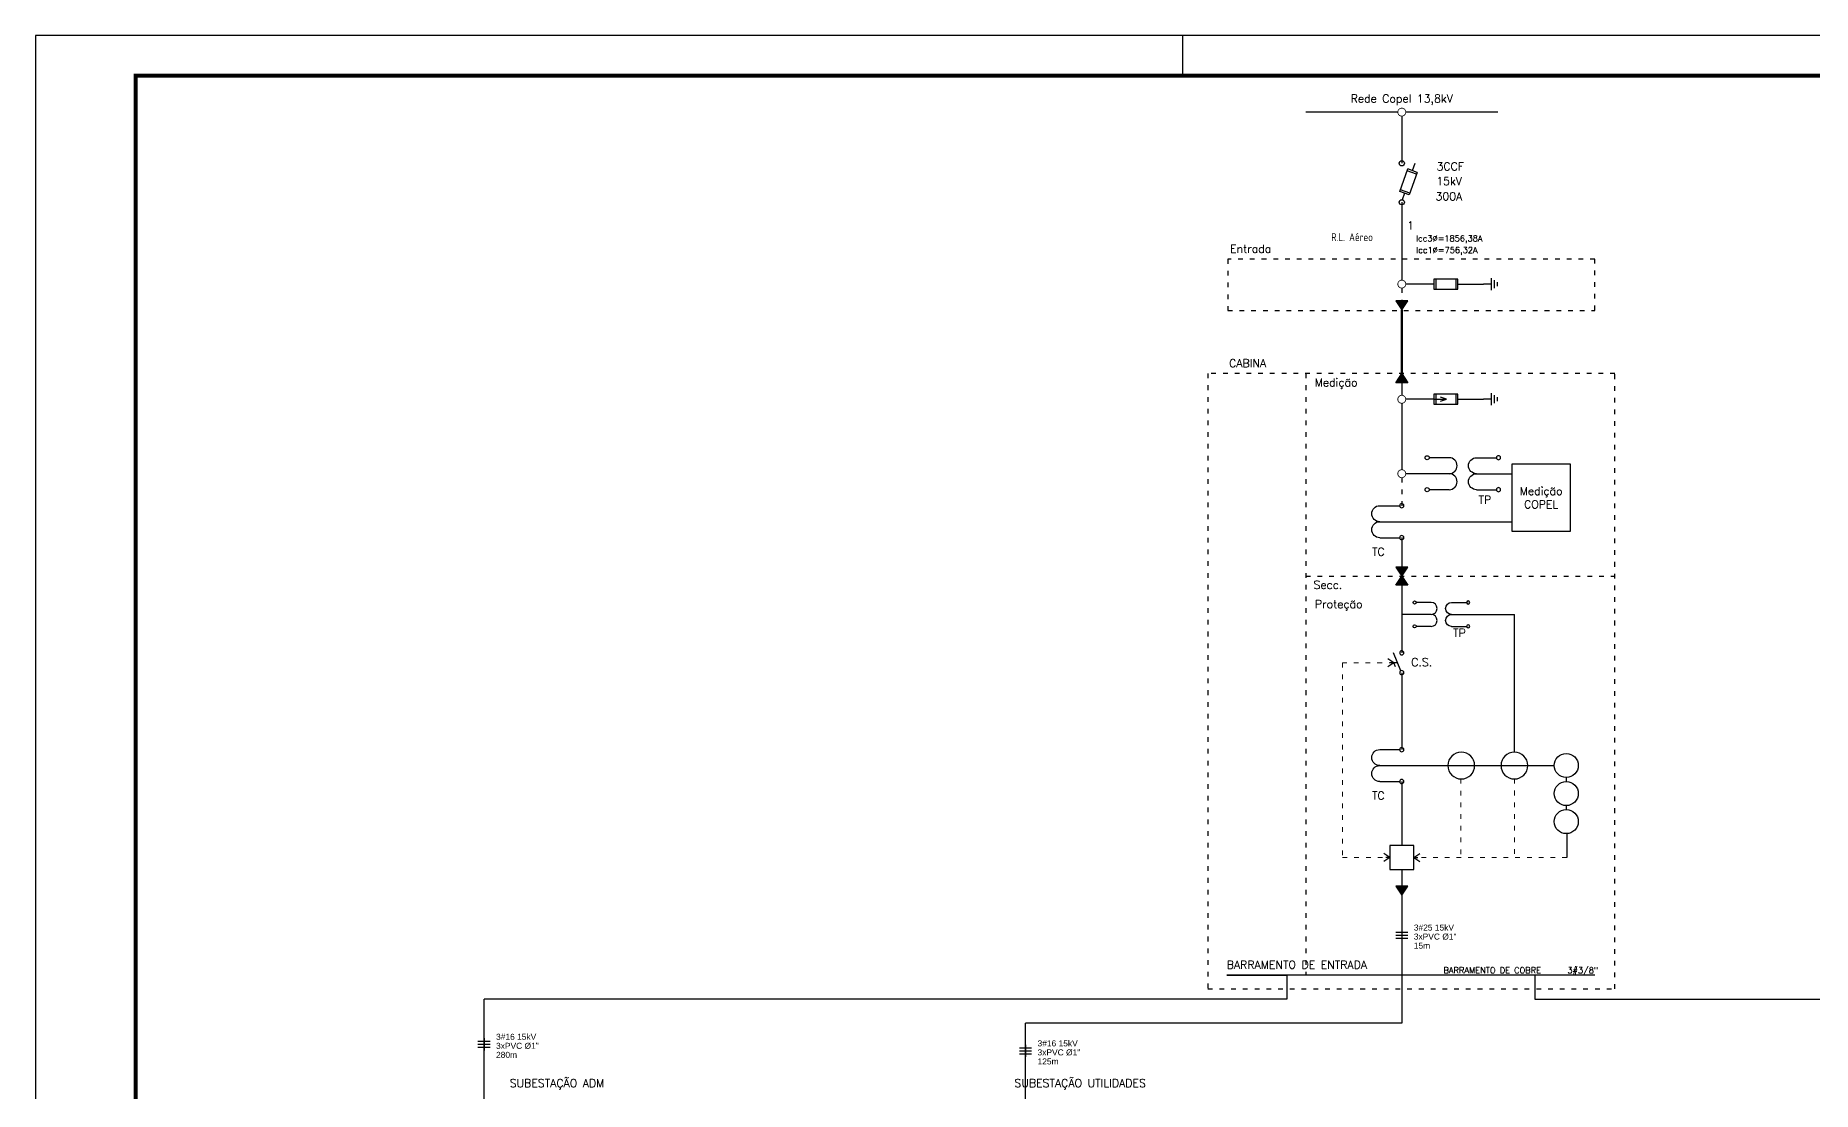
# Model space of a CAD drawing. Header units: millimetres. Extents: x 940 to 1964, y 1108 to 2381.
# Drawn here: x 940 to 1382.9, y 2118 to 2381.3 of the extents above; entities that cross this region are included whole.
import ezdxf
from ezdxf.enums import TextEntityAlignment as Align

# ---------------------------------------------------------------- set-up
doc = ezdxf.new("R2010")
doc.units = ezdxf.units.MM
doc.header["$LTSCALE"] = 0.75
doc.linetypes.add('ACAD_ISO03W100', pattern=[30, 12, -18])
doc.layers.add('Alimentadores', color=7, linetype='Continuous', lineweight=25)
for name, color, linetype in [('ARQ-FOLHA', 7, 'Continuous'), ('SYMS', 72, 'Continuous'), ('TAGS', 250, 'Continuous'), ('TERMS', 250, 'Continuous')]:
    doc.layers.add(name, color=color, linetype=linetype)
doc.styles.get("Standard").update_dxf_attribs({"font": 'arial.ttf'})
doc.styles.add('WD', font='romans.shx')
doc.styles.add('WD_IEC', font='isocp2.shx', dxfattribs={"width": 0.9, "height": 4})

# ---------------------------------------------------------------- blocks, each defined once
blk = doc.blocks.new('HDS11FL')
for p, q in [((-0.19, 0.168), (-0.307, 0.21)), ((-0.163, 0.241), (-0.216, 0.094)), ((0.137, -0.032), (-0.216, 0.094)), ((-0.134, 0.231), (-0.187, 0.084)), ((-0.163, 0.241), (0.19, 0.116)), ((0.16, 0.126), (0.108, -0.021)), ((0.19, 0.116), (0.137, -0.032)), ((0.164, 0.042), (0.264, 0.006))]:
    blk.add_line(p, q)
at = {"linetype": 'Continuous'}
for centre in [(-0.304, 0), (0.304, 0)]:
    blk.add_circle(centre, 0.04, dxfattribs=at)
at = {"style": 'WD', "width": 0.7}
for tag, p in [('INST', (-0.031, 0.607)), ('LOC', (-0.031, 0.438))]:
    blk.add_attdef(tag, text='', height=0.125, dxfattribs=at).set_placement(p, align=Align.CENTER)
at = {"style": 'WD'}
blk.add_attdef('TAG1', text='', height=0.125, dxfattribs=at).set_placement((-0.031, 0.281), align=Align.CENTER)
for tag, p in [('X2LINK', (0, 0.406)), ('X8LINK', (0, -0.109))]:
    blk.add_attdef(tag, p, '', height=0.01, dxfattribs=at)
for tag, p, height, flags in [('X4TERM01', (-0.344, 0), 0.0125, 1), ('CONTACT', (0.098, 0.187), 0.01, 9), ('FAMILY', (0.098, 0.264), 0.01, 9), ('X1TERM02', (0.344, 0), 0.0125, 1)]:
    blk.add_attdef(tag, p, '', height=height, dxfattribs=dict(at, flags=flags))
at = {"style": 'WD', "width": 0.7}
blk.add_attdef('RATING1', text='', height=0.125, rotation=340.3798, dxfattribs=at).set_placement((-0.013, 0.105), align=Align.MIDDLE_CENTER)
at = {"linetype": 'Continuous', "style": 'WD', "flags": 9}
for tag, p in [('ASSYCODE', (0.126, 0.206)), ('MFG', (0.126, 0.228)), ('CAT', (0.126, 0.247))]:
    blk.add_attdef(tag, text='', height=0.01, dxfattribs=at).set_placement(p, align=Align.CENTER)
at = {"linetype": 'Continuous', "style": 'WD', "flags": 8}
blk.add_attdef('TERM01', text='', height=0.125, dxfattribs=at).set_placement((-0.406, -0.031), align=Align.TOP_RIGHT)
blk.add_attdef('TERM02', text='', height=0.125, dxfattribs=at).set_placement((0.406, -0.031), align=Align.TOP_LEFT)
blk = doc.blocks.new('HXF1CT')
for p, q in [((-0.25, 0.344), (-0.25, 0.032)), ((0, 0.344), (0, 0.281)), ((0.25, 0.344), (0.25, 0.032))]:
    blk.add_line(p, q)
for centre in [(-0.249, 0), (0.249, 0)]:
    blk.add_circle(centre, 0.0322)
for centre in [(-0.125, 0.344), (0.125, 0.344)]:
    blk.add_arc(centre, 0.125, 0, 180)
at = {"style": 'WD', "width": 0.7}
for tag, p in [('INST', (-0.388, 0.577)), ('DESC1', (-0.388, 0.252)), ('LOC', (-0.388, 0.408)), ('DESC2', (-0.388, 0.095))]:
    blk.add_attdef(tag, text='', height=0.125, dxfattribs=at).set_placement(p, align=Align.RIGHT)
at = {"style": 'WD'}
blk.add_attdef('TAG1', (0.368, 0.188), '', height=0.125, dxfattribs=at)
for tag, p, height, flags in [('X4TERM01', (-0.281, 0), 0.0125, 1), ('X1TERM02', (0.281, 0), 0.0125, 1), ('FAMILY', (0.304, 0.191), 0.01, 9), ('X8TERM01', (-0.249, -0.032), 0.0125, 1), ('X8TERM02', (0.249, -0.032), 0.0125, 1)]:
    blk.add_attdef(tag, p, '', height=height, dxfattribs=dict(at, flags=flags))
blk.add_attdef('TYPE', text='', height=0.125, dxfattribs=at).set_placement((0, 0.125), align=Align.CENTER)
at = {"linetype": 'Continuous', "style": 'WD', "flags": 9}
for tag, p in [('ASSYCODE', (0.328, 0.125)), ('MFG', (0.327, 0.143)), ('CAT', (0.329, 0.162))]:
    blk.add_attdef(tag, text='', height=0.01, dxfattribs=at).set_placement(p, align=Align.CENTER)
at = {"style": 'WD', "width": 0.7}
blk.add_attdef('RATING1', (0.368, 0.031), '', height=0.125, dxfattribs=at)
at = {"linetype": 'Continuous', "style": 'WD', "flags": 8}
for tag, p in [('TERM01', (-0.188, -0.031)), ('TERM02', (0.328, -0.031))]:
    blk.add_attdef(tag, text='', height=0.125, dxfattribs=at).set_placement(p, align=Align.TOP_LEFT)
blk = doc.blocks.new('HXF1PT')
for p, q in [((-0.25, 0.344), (-0.25, 0.032)), ((0, 0.344), (0, 0.281)), ((0.25, 0.344), (0.25, 0.032))]:
    blk.add_line(p, q)
for centre in [(-0.249, 0), (0.249, 0)]:
    blk.add_circle(centre, 0.0322)
for centre in [(-0.125, 0.344), (0.125, 0.344)]:
    blk.add_arc(centre, 0.125, 0, 180)
at = {"style": 'WD', "width": 0.7}
for tag, p in [('INST', (-0.388, 0.577)), ('DESC1', (-0.388, 0.252)), ('LOC', (-0.388, 0.408)), ('DESC2', (-0.388, 0.095))]:
    blk.add_attdef(tag, text='', height=0.125, dxfattribs=at).set_placement(p, align=Align.RIGHT)
at = {"style": 'WD'}
blk.add_attdef('TAG1', (0.368, 0.188), '', height=0.125, dxfattribs=at)
for tag, p, height, flags in [('X4TERM01', (-0.281, 0), 0.0125, 1), ('X1TERM02', (0.281, 0), 0.0125, 1), ('FAMILY', (0.304, 0.191), 0.01, 9), ('X8TERM01', (-0.249, -0.032), 0.0125, 1), ('X8TERM02', (0.249, -0.032), 0.0125, 1)]:
    blk.add_attdef(tag, p, '', height=height, dxfattribs=dict(at, flags=flags))
blk.add_attdef('TYPE', text='', height=0.125, dxfattribs=at).set_placement((0, 0.125), align=Align.CENTER)
at = {"linetype": 'Continuous', "style": 'WD', "flags": 9}
for tag, p in [('ASSYCODE', (0.329, 0.119)), ('MFG', (0.327, 0.143)), ('CAT', (0.329, 0.162))]:
    blk.add_attdef(tag, text='', height=0.01, dxfattribs=at).set_placement(p, align=Align.CENTER)
at = {"style": 'WD', "width": 0.7}
blk.add_attdef('RATING1', (0.368, 0.031), '', height=0.125, dxfattribs=at)
at = {"linetype": 'Continuous', "style": 'WD', "flags": 8}
for tag, p in [('TERM01', (-0.188, -0.031)), ('TERM02', (0.328, -0.031))]:
    blk.add_attdef(tag, text='', height=0.125, dxfattribs=at).set_placement(p, align=Align.TOP_LEFT)
blk = doc.blocks.new('HT0002')
blk.add_circle((0, 0), 0.0699)
at = {"style": 'WD'}
for tag, p, width in [('INST', (0.0625, 0.4196), 0.7), ('LOC', (0.0625, 0.25), 0.7), ('DESC1', (0.0532, -0.3851), 0.8)]:
    blk.add_attdef(tag, p, '', height=0.125, dxfattribs=dict(at, width=width))
at = {"linetype": 'Continuous', "style": 'WD'}
for tag, p, height, width, flags in [('TERM01', (0.0625, 0.0938), 0.125, 0.8, 8), ('TAGSTRIP', (0.0532, -0.2288), 0.125, 0.9, 8), ('CAT', (0.2132, -0.4063), 0.1094, 0.8, 1), ('DESC2', (0.0532, -0.5413), 0.125, 0.8, 8), ('DESC3', (0.0532, -0.6976), 0.125, 0.8, 8)]:
    blk.add_attdef(tag, p, '', height=height, dxfattribs=dict(at, width=width, flags=flags))
at = {"style": 'WD', "flags": 1}
for tag, p, height in [('X2PIN01', (0.0326, 0.0839), 0.0125), ('X4TERM01', (-0.0699, 0), 0.0125), ('X4TERMDESC01', (-0.0552, -0.0229), 0.025), ('X2TERMDESC01', (-0.006, 0.0287), 0.025), ('STRIPSEQ', (0, 0), 0.00125), ('X2TERM01', (0, 0.0699), 0.0125), ('X1TERMDESC01', (0.0393, 0.007), 0.025), ('X1TERM01', (0.0699, 0), 0.0125), ('X1PIN01', (0.0868, 0.0164), 0.0125), ('X4PIN01', (-0.1138, -0.0375), 0.0125), ('LINKTERM', (0, -0.0019), 0.00125), ('X8TERM01', (0, -0.0699), 0.0125), ('X8TERMDESC01', (0, -0.0535), 0.025), ('X8PIN01', (0.0256, -0.0962), 0.0125)]:
    blk.add_attdef(tag, p, '', height=height, dxfattribs=at)
at = {"style": 'WD', "width": 0.7, "flags": 1}
blk.add_attdef('ASSYCODE', (0.0625, -0.2812), '', height=0.01, dxfattribs=at)
at = {"linetype": 'Continuous', "style": 'WD', "width": 0.8, "flags": 1}
blk.add_attdef('MFG', text='', height=0.1094, dxfattribs=at).set_placement((0.0882, -0.4063), align=Align.RIGHT)
blk = doc.blocks.new('HT0001')
for p, q in [((-0.0625, 0.0625), (0.0625, 0.0625)), ((-0.0625, -0.0625), (-0.0625, 0.0625)), ((0.0625, 0.0625), (0.0625, -0.0625)), ((0.0625, -0.0625), (-0.0625, -0.0625))]:
    blk.add_line(p, q)
at = {"style": 'WD'}
for tag, p, width in [('INST', (0.0625, 0.4196), 0.7), ('LOC', (0.0625, 0.25), 0.7), ('DESC1', (0.0499, -0.3851), 0.8)]:
    blk.add_attdef(tag, p, '', height=0.125, dxfattribs=dict(at, width=width))
at = {"linetype": 'Continuous', "style": 'WD'}
for tag, p, height, width, flags in [('TERM01', (0.0625, 0.0938), 0.125, 0.8, 8), ('TAGSTRIP', (0.0499, -0.2288), 0.125, 0.9, 8), ('CAT', (0.2132, -0.4063), 0.1094, 0.8, 1), ('DESC2', (0.0499, -0.5413), 0.125, 0.8, 8), ('DESC3', (0.0499, -0.6976), 0.125, 0.8, 8)]:
    blk.add_attdef(tag, p, '', height=height, dxfattribs=dict(at, width=width, flags=flags))
at = {"style": 'WD', "flags": 1}
for tag, p, height in [('X2PIN01', (0.0326, 0.0839), 0.0125), ('X4TERM01', (-0.0625, 0), 0.0125), ('X4TERMDESC01', (-0.0552, -0.0229), 0.025), ('X2TERMDESC01', (-0.006, 0.0287), 0.025), ('STRIPSEQ', (0, 0), 0.00125), ('X2TERM01', (0, 0.0625), 0.0125), ('X1TERMDESC01', (0.0393, 0.007), 0.025), ('X1TERM01', (0.0625, 0), 0.0125), ('X1PIN01', (0.0868, 0.0164), 0.0125), ('X4PIN01', (-0.1138, -0.0375), 0.0125), ('LINKTERM', (0, -0.0019), 0.00125), ('X8TERM01', (0, -0.0625), 0.0125), ('X8TERMDESC01', (0, -0.0535), 0.025), ('X8PIN01', (0.0256, -0.0962), 0.0125)]:
    blk.add_attdef(tag, p, '', height=height, dxfattribs=at)
at = {"style": 'WD', "width": 0.7, "flags": 1}
blk.add_attdef('ASSYCODE', (0.0625, -0.2812), '', height=0.01, dxfattribs=at)
at = {"linetype": 'Continuous', "style": 'WD', "width": 0.8, "flags": 1}
blk.add_attdef('MFG', text='', height=0.1094, dxfattribs=at).set_placement((0.0882, -0.4063), align=Align.RIGHT)
blk = doc.blocks.new('HC01_P')
for q in [(0.125, 0.062), (0.125, -0.062), (0.094, 0)]:
    blk.add_line((0.031, 0), q)
at = {"style": 'WD', "width": 0.7}
for tag, p in [('DESC1', (0.031, 0.406)), ('DESC2', (0.031, 0.25))]:
    blk.add_attdef(tag, text='', height=0.125, dxfattribs=at).set_placement(p, align=Align.RIGHT)
for tag, p in [('INST', (0.156, 0.406)), ('LOC', (0.156, 0.25))]:
    blk.add_attdef(tag, p, '', height=0.125, dxfattribs=at)
at = {"style": 'WD'}
for tag, p, height in [('X2LINK', (0.062, 0.125), 0.01), ('TAG1', (0.156, 0.094), 0.125), ('X8LINK', (0.062, -0.125), 0.01)]:
    blk.add_attdef(tag, p, '', height=height, dxfattribs=at)
for tag, p, height, flags in [('X1TERM01', (0.094, 0), 0.0125, 1), ('X1TERMDESC01', (0.101, 0.021), 0.01, 1), ('FAMILY', (0.205, 0.059), 0.01, 9)]:
    blk.add_attdef(tag, p, '', height=height, dxfattribs=dict(at, flags=flags))
at = {"linetype": 'Continuous', "style": 'WD', "flags": 9}
for tag, p in [('ASSYCODE', (0.29, 0.035)), ('MFG', (0.29, 0.057)), ('CAT', (0.292, 0.077))]:
    blk.add_attdef(tag, text='', height=0.01, dxfattribs=at).set_placement(p, align=Align.CENTER)
at = {"linetype": 'Continuous', "style": 'WD', "flags": 8}
blk.add_attdef('TERM01', text='', height=0.125, dxfattribs=at).set_placement((0.156, -0.047), align=Align.TOP_LEFT)
blk = doc.blocks.new('HGND2')
for p, q in [((0.125, 0), (0, 0)), ((0.125, 0.09375), (0.125, -0.09375)), ((0.171875, 0.0625), (0.171875, -0.0625)), ((0.21875, 0.03125), (0.21875, -0.03125))]:
    blk.add_line(p, q)
at = {"style": 'WD', "width": 0.8}
for tag, p in [('INST', (0.25, 0.3125)), ('TAG1', (0.25, 0)), ('LOC', (0.25, 0.15625)), ('DESC1', (0.25, -0.15625)), ('DESC2', (0.25, -0.3125))]:
    blk.add_attdef(tag, text='', height=0.125, dxfattribs=at).set_placement(p, align=Align.MIDDLE_LEFT)
at = {"style": 'WD', "flags": 1}
for tag in ['ASSYCODE', 'CAT', 'X4TERM01', 'MFG', 'FAMILY']:
    blk.add_attdef(tag, (0, 0), '', height=0.01, dxfattribs=at)
blk = doc.blocks.new('HA1X4')
for p, q in [((0, 0), (-0.03125, 0.09375)), ((0.03125, 0.09375), (0, 0))]:
    blk.add_line(p, q)
at = {"style": 'WD', "flags": 1}
blk.add_attdef('X2TERM01', (0, 0), '', height=0.01, dxfattribs=at)
at = {"style": 'WD', "width": 0.9}
blk.add_attdef('DESC1', text='', height=0.125, dxfattribs=at).set_placement((0, -0.1906), align=Align.CENTER)
blk.add_attdef('DESC2', text='', height=0.125, dxfattribs=at).set_placement((0, -0.2406), align=Align.TOP_CENTER)
blk = doc.blocks.new('HFU0')
for p, q in [((-0.188, -0.078), (-0.188, 0.078)), ((-0.188, 0.078), (0.188, 0.078)), ((-0.156, 0.078), (-0.156, -0.078)), ((0.156, 0.078), (0.156, -0.078)), ((0.188, 0.078), (0.188, -0.078)), ((0.188, -0.078), (-0.188, -0.078))]:
    blk.add_line(p, q)
at = {"style": 'WD', "width": 0.7}
for tag, p in [('INST', (0, 0.328)), ('LOC', (0, 0.172)), ('DESC1', (0.007, -0.262)), ('DESC3', (0, -0.578)), ('DESC2', (0.007, -0.419))]:
    blk.add_attdef(tag, text='', height=0.125, dxfattribs=at).set_placement(p, align=Align.CENTER)
at = {"style": 'WD', "flags": 1}
for tag, p in [('X4TERM01', (-0.188, 0)), ('X1TERM02', (0.188, 0))]:
    blk.add_attdef(tag, p, '', height=0.01, dxfattribs=at)
at = {"style": 'WD', "width": 0.7}
blk.add_attdef('RATING1', text='', height=0.0938, dxfattribs=at).set_placement((0, 0), align=Align.MIDDLE_CENTER)
at = {"linetype": 'Continuous', "style": 'WD', "flags": 9}
for tag, p in [('ASSYCODE', (0.156, 0.118)), ('MFG', (0.156, 0.083)), ('CAT', (0.156, 0.102))]:
    blk.add_attdef(tag, text='', height=0.01, dxfattribs=at).set_placement(p, align=Align.CENTER)
at = {"linetype": 'Continuous', "style": 'WD', "width": 0.7, "flags": 8}
blk.add_attdef('TERM01', text='', height=0.1, dxfattribs=at).set_placement((-0.25, -0.016), align=Align.TOP_RIGHT)
blk.add_attdef('TERM02', text='', height=0.1, dxfattribs=at).set_placement((0.25, -0.016), align=Align.TOP_LEFT)
blk = doc.blocks.new('Mufla')
at = {"linetype": 'ACAD_ISO03W100', "ltscale": 0.13}
h = blk.add_hatch(color=256, dxfattribs=at)
h.dxf.hatch_style = 1
h.paths.add_polyline_path([(1025.145, 2322.981), (1025.004, 2323.075), (1025.004, 2322.887)])
for p, q in [((1025.004, 2323.075), (1025.145, 2322.981)), ((1025.004, 2322.887), (1025.004, 2323.075)), ((1025.145, 2322.981), (1025.004, 2322.887))]:
    blk.add_line(p, q, dxfattribs=at)
blk = doc.blocks.new('HT0002_1-')
at = {"const_width": 0.0125}
blk.add_lwpolyline([(0, 0.062, 1), (0, -0.062, 1)], format="xyb", close=True, dxfattribs=at)
at = {"style": 'WD', "width": 0.85}
for tag, p in [('INST', (0, 0.416)), ('LOC', (0, 0.26)), ('CNT', (0.001, 0.108)), ('TAGSTRIP', (0.002, -0.279)), ('DESC1', (0, -0.453)), ('DESC2', (0, -0.625)), ('DESC3', (0, -0.797))]:
    blk.add_attdef(tag, text='', height=0.125, dxfattribs=at).set_placement(p, align=Align.CENTER)
at = {"style": 'WD', "flags": 1}
for tag, p, height in [('X4TERM01', (-0.062, 0), 0.0125), ('X4TERMDESC01', (-0.055, -0.023), 0.025), ('X2TERMDESC01', (-0.006, 0.029), 0.025), ('STRIPSEQ', (0, 0), 0.00125), ('X2TERM01', (0, 0.062), 0.0125), ('X2PIN01', (0.033, 0.084), 0.0125), ('X1TERMDESC01', (0.039, 0.007), 0.025), ('X1TERM01', (0.062, 0), 0.0125), ('X1PIN01', (0.087, 0.016), 0.0125), ('X4PIN01', (-0.114, -0.038), 0.0125), ('LINKTERM', (0, -0.002), 0.00125), ('X8TERM01', (0, -0.062), 0.0125), ('X8TERMDESC01', (0, -0.054), 0.025), ('X8PIN01', (0.026, -0.096), 0.0125)]:
    blk.add_attdef(tag, p, '', height=height, dxfattribs=at)
at = {"style": 'WD', "width": 0.7, "flags": 1}
blk.add_attdef('ASSYCODE', (0.062, -0.281), '', height=0.01, dxfattribs=at)
at = {"style": 'WD', "flags": 9}
for tag, p in [('WDTYPE', (0.121, -0.263)), ('WDBLKNAM', (0.059, -0.575))]:
    blk.add_attdef(tag, text='', height=0.01, dxfattribs=at).set_placement(p, align=Align.RIGHT)
at = {"linetype": 'Continuous', "style": 'WD', "width": 0.8, "flags": 1}
blk.add_attdef('MFG', text='', height=0.109, dxfattribs=at).set_placement((0.088, -0.406), align=Align.RIGHT)
blk.add_attdef('CAT', (-0.131, -0.563), '', height=0.109, dxfattribs=at)
blk = doc.blocks.new('HDS11')
for p, q in [((0.126, 0.013), (-0.156, 0.13)), ((0, 0.065), (0, 0.125)), ((0.062, 0.099), (0, 0.125))]:
    blk.add_line(p, q)
for centre in [(-0.155, 0), (0.155, 0)]:
    blk.add_circle(centre, 0.0322)
at = {"style": 'WD', "width": 0.7}
for tag, p in [('INST', (0, 0.625)), ('LOC', (0, 0.469)), ('RATING1', (0, 0.156)), ('XREF', (0, -0.236)), ('DESC1', (0, -0.406)), ('DESC2', (0, -0.562))]:
    blk.add_attdef(tag, text='', height=0.125, dxfattribs=at).set_placement(p, align=Align.CENTER)
at = {"style": 'WD'}
blk.add_attdef('TAG1', text='', height=0.125, dxfattribs=at).set_placement((0, 0.312), align=Align.CENTER)
for tag, p in [('X2LINK', (0, 0.438)), ('X8LINK', (0, -0.016))]:
    blk.add_attdef(tag, p, '', height=0.01, dxfattribs=at)
for tag, p, height, flags in [('X4TERM01', (-0.188, 0), 0.0125, 1), ('X1TERM02', (0.188, 0), 0.0125, 1), ('FAMILY', (0.206, 0.131), 0.01, 9), ('CONTACT', (0.206, 0.04), 0.01, 9)]:
    blk.add_attdef(tag, p, '', height=height, dxfattribs=dict(at, flags=flags))
at = {"linetype": 'Continuous', "style": 'WD', "flags": 9}
for tag, p in [('ASSYCODE', (0.219, 0.062)), ('MFG', (0.228, 0.089)), ('CAT', (0.23, 0.108))]:
    blk.add_attdef(tag, text='', height=0.01, dxfattribs=at).set_placement(p, align=Align.CENTER)
at = {"linetype": 'Continuous', "style": 'WD', "flags": 8}
blk.add_attdef('TERM01', text='', height=0.125, dxfattribs=at).set_placement((-0.25, -0.031), align=Align.TOP_RIGHT)
blk.add_attdef('TERM02', text='', height=0.125, dxfattribs=at).set_placement((0.25, -0.031), align=Align.TOP_LEFT)
blk = doc.blocks.new('*U51')
for p, q in [((-2, 3), (2, 3)), ((-2, 2), (2, 2)), ((-2, 1), (2, 1)), ((0, 4), (0, 0))]:
    blk.add_line(p, q)
for tag, p in [('BITOLA', (4, 4.5)), ('DUTO', (4, 1.5)), ('DISTANCIA', (4, -1.5))]:
    blk.add_attdef(tag, text='', height=2).set_placement(p, align=Align.MIDDLE_LEFT)
blk = doc.blocks.new('FOLHA A1')
at = {"layer": 'ARQ-FOLHA'}
for p, q in [((841, 0), (0, 0)), ((0, 0), (0, -594)), ((286, -10), (286, 0))]:
    blk.add_line(p, q, dxfattribs=at)
at = {"layer": 'ARQ-FOLHA', "const_width": 1}
blk.add_lwpolyline([(25, -10), (25, -584), (831, -584), (831, -10), (25, -10)], dxfattribs=at)
blk = doc.blocks.new('HMO12')
blk.add_circle((0, 0), 0.188)
at = {"style": 'WD'}
for tag, width, p in [('INST', 0.7, (-0.026, 0.559)), ('TAG1', 0.9, (-0.031, 0.234)), ('LOC', 0.7, (-0.026, 0.39)), ('RATING1', 0.8, (0, 0))]:
    blk.add_attdef(tag, text='', height=0.125, dxfattribs=dict(at, width=width)).set_placement(p, align=Align.CENTER)
at = {"style": 'WD', "flags": 1}
for tag, p in [('X4TERM01', (-0.188, 0)), ('X1TERM02', (0.188, 0)), ('X0TERM03', (0.133, -0.133))]:
    blk.add_attdef(tag, p, '', height=0.0125, dxfattribs=at)
at = {"linetype": 'Continuous', "style": 'WD', "flags": 9}
blk.add_attdef('ASSYCODE', text='', height=0.01, dxfattribs=at).set_placement((0, 0.125), align=Align.CENTER)
at = {"style": 'WD', "flags": 9}
blk.add_attdef('FAMILY', text='', height=0.01, dxfattribs=at).set_placement((-0.005, 0.17), align=Align.CENTER)
at = {"linetype": 'Continuous', "style": 'WD', "flags": 1}
for tag, p in [('MFG', (0, 0.14)), ('CAT', (0, 0.159))]:
    blk.add_attdef(tag, text='', height=0.01, dxfattribs=at).set_placement(p, align=Align.MIDDLE)
at = {"style": 'WD'}
for tag, p, width in [('DESC1', (1.126, 0.046), 0.9), ('DESC2', (1.126, -0.11), 0.9), ('DESC3', (1.126, -0.266), 0.9), ('RATING3', (1.125, -0.423), 0.8), ('RATING4', (1.125, -0.579), 0.8), ('WDTAGALT', (1.125, -0.75), 0.7)]:
    blk.add_attdef(tag, p, '', height=0.125, dxfattribs=dict(at, width=width))
at = {"linetype": 'Continuous', "style": 'WD'}
blk.add_attdef('TERM01', text='', height=0.125, dxfattribs=at).set_placement((-0.231, -0.035), align=Align.TOP_RIGHT)
at = {"style": 'WD', "width": 0.8}
blk.add_attdef('RATING2', text='', height=0.125, dxfattribs=at).set_placement((0.001, -0.016), align=Align.TOP_CENTER)
at = {"linetype": 'Continuous', "style": 'WD'}
for tag, p in [('TERM03', (0.062, -0.219)), ('TERM02', (0.231, -0.035))]:
    blk.add_attdef(tag, text='', height=0.125, dxfattribs=at).set_placement(p, align=Align.TOP_LEFT)
blk = doc.blocks.new('CC')

msp = doc.modelspace()

# ---------------------------------------------------------------- linework, layer by layer
at = {"ltscale": 0.13}
for p, q in [((1279.56, 2362.18), (1256.62, 2362.18)), ((1288.54, 2319.3), (1281.56, 2319.3)), ((1294.52, 2319.3), (1300.91, 2319.3)), ((1288.54, 2290.57), (1281.56, 2290.57)), ((1288.54, 2290.57), (1290.13, 2290.57)), ((1290.13, 2290.57), (1291.73, 2290.57)), ((1294.52, 2290.57), (1300.91, 2290.57)), ((1280.56, 2289.57), (1280.56, 2273.01)), ((1280.56, 2173.33), (1280.56, 2166.94)), ((1280.56, 2166.94), (1280.56, 2146.99)), ((1051.8, 2112.46), (1051.8, 2140.99)), ((1186.77, 2112.46), (1186.77, 2134.99))]:
    msp.add_line(p, q, dxfattribs=at)
for p, q in [((1280.56, 2361.18), (1280.56, 2349.41)), ((1304.5, 2362.18), (1281.56, 2362.18)), ((1280.56, 2339.71), (1280.56, 2320.3)), ((1280.56, 2295.96), (1280.56, 2291.57)), ((1291.37, 2272.02), (1281.56, 2272.02)), ((1300.19, 2272.02), (1307.99, 2272.02)), ((1276.07, 2260.05), (1292.03, 2260.05)), ((1292.03, 2260.05), (1307.99, 2260.05)), ((1280.56, 2256.07), (1280.56, 2236.92)), ((1287.86, 2236.92), (1280.56, 2236.92)), ((1280.56, 2236.92), (1280.56, 2227.34)), ((1293.73, 2236.92), (1308.62, 2236.92)), ((1308.62, 2202.6), (1308.62, 2236.92)), ((1280.56, 2222.39), (1280.56, 2203.24)), ((1276.07, 2199.25), (1305.3, 2199.25)), ((1305.3, 2199.25), (1318.56, 2199.26)), ((1280.56, 2195.27), (1280.56, 2179.31))]:
    msp.add_line(p, q)
at = {"linetype": 'ACAD_ISO03W100', "ltscale": 0.13}
for p, q in [((1280.56, 2318.3), (1280.56, 2313.91)), ((1256.62, 2296.98), (1256.62, 2146.99)), ((1280.56, 2271.02), (1280.56, 2264.04)), ((1256.62, 2246.5), (1333.7, 2246.5))]:
    msp.add_line(p, q, dxfattribs=at)
at = {"lineweight": 53}
msp.add_line((1280.56, 2312.91), (1280.56, 2296.95), dxfattribs=at)
at = {"linetype": 'ACAD_ISO03W100', "lineweight": 13, "ltscale": 0.13}
for p, q in [((1278.56, 2224.87), (1265.8, 2224.87)), ((1265.8, 2224.87), (1265.8, 2176.32)), ((1295.28, 2195.9), (1295.28, 2176.32)), ((1308.64, 2195.91), (1308.64, 2176.33)), ((1265.8, 2176.32), (1277.57, 2176.32)), ((1321.72, 2176.32), (1284.55, 2176.32))]:
    msp.add_line(p, q, dxfattribs=at)
at = {"linetype": 'ByBlock', "ltscale": 0.13}
for p, q in [((1321.55, 2196.27), (1321.55, 2195.25)), ((1321.53, 2189.27), (1321.54, 2188.25)), ((1321.72, 2182.27), (1321.72, 2176.32))]:
    msp.add_line(p, q, dxfattribs=at)
at = {"lineweight": 30, "ltscale": 0.13}
msp.add_line((1328.7, 2146.99), (1236.93, 2146.99), dxfattribs=at)
at = {"linetype": 'ACAD_ISO03W100', "ltscale": 0.13}
for points in [[(1237.2, 2325.51), (1237.2, 2312.75), (1328.7, 2312.75), (1328.7, 2325.51)], [(1232.2, 2296.98), (1232.2, 2143.53), (1333.7, 2143.53), (1333.7, 2296.98)]]:
    msp.add_lwpolyline(points, close=True, dxfattribs=at)
msp.add_lwpolyline([(1307.99, 2274.41), (1307.99, 2257.65), (1322.62, 2257.65), (1322.62, 2274.41)], close=True)
at = {"layer": 'Alimentadores', "linetype": 'ByBlock', "ltscale": 0.13}
for p, q in [((1236.93, 2146.99), (1251.93, 2146.99)), ((1251.93, 2146.99), (1251.93, 2140.99)), ((1280.56, 2146.99), (1280.56, 2134.99)), ((1251.93, 2140.99), (1051.8, 2140.99)), ((1280.56, 2134.99), (1186.77, 2134.99))]:
    msp.add_line(p, q, dxfattribs=at)
msp.add_lwpolyline([(1328.7, 2146.99), (1313.7, 2146.99), (1313.7, 2140.99), (1509.28, 2140.99)], dxfattribs=at)

# ---------------------------------------------------------------- block references
at = {"linetype": 'ACAD_ISO03W100', "yscale": 15.96, "zscale": 15.96}
for p, xscale, rotation in [((38355.34, 18674.22), -15.96, 90), ((38355.34, -14064.35), 15.96, 90.00000000000001), ((38355.34, 18607.81), -15.96, 90), ((38355.34, -14114.81), 15.96, 90.00000000000001), ((38355.34, 18528.25), -15.96, 90)]:
    msp.add_blockref('Mufla', p, dxfattribs=dict(at, xscale=xscale, rotation=rotation))
at = {"xscale": 0.75, "yscale": 0.75, "zscale": 0.75}
for p, values in [((1280.56, 2155.47), {'DISTANCIA': '15m', 'DUTO': '3xPVC Ø1"', 'BITOLA': '3#25 15kV'}), ((1051.8, 2128.23), {'DISTANCIA': '280m', 'DUTO': '3xPVC Ø1"', 'BITOLA': '3#16 15kV'}), ((1186.77, 2126.59), {'DISTANCIA': '125m', 'DUTO': '3xPVC Ø1"', 'BITOLA': '3#16 15kV'})]:
    msp.add_blockref('*U51', p, dxfattribs=at).add_auto_attribs(values)
at = {"layer": 'Alimentadores', "linetype": 'ByBlock', "ltscale": 0.13}
ref = msp.add_blockref('CC', (0, 0), dxfattribs=at)
ref.add_attrib('Nº', '1', (1281.86, 2332.94), dxfattribs={"layer": '0', "linetype": 'ByBlock', "ltscale": 0.13, "height": 2, "style": 'WD'})
ref.add_attrib('ICC 3Ø', 'Icc3Ø=1856,38A', (1284.11, 2329.94), dxfattribs={"layer": '0', "linetype": 'ByBlock', "ltscale": 0.13, "height": 1.5, "style": 'WD'})
ref.add_attrib('ICC1Ø', 'Icc1Ø=756,32A', (1284.16, 2327.04), dxfattribs={"layer": '0', "linetype": 'ByBlock', "ltscale": 0.13, "height": 1.5, "style": 'WD'})
at = {"layer": 'ARQ-FOLHA'}
msp.add_blockref('FOLHA A1', (940.01, 2381.28), dxfattribs=at)
at = {"layer": 'SYMS', "linetype": 'ACAD_ISO03W100', "ltscale": 0.13, "yscale": 15.96, "zscale": 15.96}
for p, xscale, rotation in [((1280.56, 2362.18), 15.96, 270), ((1280.56, 2319.3), -15.96, 90), ((1280.56, 2290.57), -15.96, 90), ((1280.56, 2272.02), -15.96, 90)]:
    msp.add_blockref('HT0002_1-', p, dxfattribs=dict(at, xscale=xscale, rotation=rotation))
at = {"layer": 'SYMS'}
ref = msp.add_blockref('HDS11FL', (1280.56, 2344.56), dxfattribs=dict(at, xscale=15.96, yscale=15.96, zscale=15.96, rotation=270))
ref.add_attrib('TERM02', '300A', dxfattribs={"layer": 'TERMS', "linetype": 'Continuous', "height": 1.995, "style": 'WD', "flags": 8}).set_placement((1288.97, 2341.17), align=Align.MIDDLE_LEFT)
ref.add_attrib('TERM01', '15kV', dxfattribs={"layer": 'TERMS', "linetype": 'Continuous', "height": 1.995, "style": 'WD', "flags": 8}).set_placement((1289.16, 2344.97), align=Align.MIDDLE_LEFT)
ref.add_attrib('TAG1', '3CCF', dxfattribs={"layer": 'TAGS', "height": 1.995, "style": 'WD'}).set_placement((1289.23, 2348.64), align=Align.MIDDLE_LEFT)
at = {"layer": 'SYMS', "linetype": 'ACAD_ISO03W100', "lineweight": 13, "ltscale": 0.13, "xscale": -15.96, "yscale": 15.96, "zscale": 15.96}
for p in [(1291.53, 2319.3), (1291.53, 2290.57)]:
    msp.add_blockref('HFU0', p, dxfattribs=at)
at = {"layer": 'SYMS', "ltscale": 0.13, "xscale": -15.96, "yscale": 15.96, "zscale": 15.96, "rotation": 180}
for p in [(1300.91, 2319.3), (1300.91, 2290.57)]:
    msp.add_blockref('HGND2', p, dxfattribs=at)
at = {"layer": 'SYMS', "linetype": 'ACAD_ISO03W100', "lineweight": 13, "ltscale": 0.13, "xscale": -15.96, "yscale": 15.96, "zscale": 15.96, "rotation": 90}
msp.add_blockref('HA1X4', (1291.73, 2290.57), dxfattribs=at)
at = {"layer": 'SYMS'}
for name, p, xscale, yscale, zscale, rotation in [('HXF1PT', (1286.88, 2272.02), 15.96, 15.96, 15.96, 270), ('HXF1PT', (1283.75, 2236.92), 11.97, 11.97, 11.97, 270), ('HT0002', (1295.38, 2199.25), -47.88, 47.88, 47.88, 180), ('HT0002', (1308.64, 2199.25), -47.88, 47.88, 47.88, 180), ('HT0001', (1280.56, 2176.32), -47.88, 47.88, 47.88, 90), ('HC01_P', (1283.05, 2176.32), -15.96, 15.96, 15.96, 180)]:
    msp.add_blockref(name, p, dxfattribs=dict(at, xscale=xscale, yscale=yscale, zscale=zscale, rotation=rotation))
ref = msp.add_blockref('HXF1PT', (1304.67, 2272.02), dxfattribs=dict(at, xscale=-15.96, yscale=15.96, zscale=15.96, rotation=90))
ref.add_attrib('TAG1', 'TP', (1299.69, 2264.54), dxfattribs={"layer": 'TAGS', "height": 1.995, "style": 'WD'})
ref = msp.add_blockref('HXF1CT', (1280.56, 2260.05), dxfattribs=dict(at, xscale=-15.96, yscale=15.96, zscale=15.96, rotation=90))
ref.add_attrib('TAG1', 'TC', (1273.14, 2251.56), dxfattribs={"layer": 'TAGS', "height": 1.995, "style": 'WD'})
ref = msp.add_blockref('HXF1PT', (1297.1, 2236.92), dxfattribs=dict(at, xscale=-11.97, yscale=11.97, zscale=11.97, rotation=90))
ref.add_attrib('TAG1', 'TP', (1293.36, 2231.31), dxfattribs={"layer": 'TAGS', "height": 1.995, "style": 'WD'})
ref = msp.add_blockref('HDS11', (1280.56, 2224.87), dxfattribs=dict(at, xscale=-15.96, yscale=15.96, zscale=15.96, rotation=90))
ref.add_attrib('TAG1', 'C.S.', dxfattribs={"layer": 'TAGS', "height": 1.995, "style": 'WD'}).set_placement((1285.52, 2224.02), align=Align.CENTER)
at = {"layer": 'SYMS', "xscale": -15.96, "yscale": 15.96, "zscale": 15.96}
for p in [(1279.06, 2224.87), (1278.06, 2176.32)]:
    msp.add_blockref('HC01_P', p, dxfattribs=at)
at = {"layer": 'SYMS'}
ref = msp.add_blockref('HXF1CT', (1280.56, 2199.23), dxfattribs=dict(at, xscale=-15.96, yscale=15.96, zscale=15.96, rotation=90))
ref.add_attrib('TAG1', 'TC', (1273.14, 2190.75), dxfattribs={"layer": 'TAGS', "height": 1.995, "style": 'WD'})
at = {"layer": 'SYMS', "ltscale": 0.13, "xscale": 15.96, "yscale": 15.96, "zscale": 15.96}
for p in [(1321.56, 2199.26), (1321.56, 2192.26), (1321.56, 2185.26)]:
    msp.add_blockref('HMO12', p, dxfattribs=at)

# ---------------------------------------------------------------- texts
at = {"linetype": 'ACAD_ISO03W100', "ltscale": 0.13, "style": 'WD'}
msp.add_text('Rede Copel 13,8kV', height=1.995, dxfattribs=at).set_placement((1280.56, 2363.97), align=Align.BOTTOM_CENTER)
at = {"linetype": 'ACAD_ISO03W100', "ltscale": 0.13, "style": 'WD_IEC', "width": 0.9}
msp.add_text('R.L. Aéreo', height=1.995, dxfattribs=at).set_placement((1268.16, 2329.41), align=Align.BOTTOM_CENTER)
at = {"linetype": 'ACAD_ISO03W100', "ltscale": 0.13, "style": 'WD'}
for s, p in [('Entrada', (1242.9, 2329.11)), ('CABINA', (1242.14, 2300.57)), ('Medição', (1264.2, 2295.78)), ('Secc.', (1262.16, 2245.3)), ('Proteção', (1264.86, 2240.51))]:
    msp.add_text(s, height=1.995, dxfattribs=at).set_placement(p, align=Align.TOP_CENTER)
msp.add_text('BARRAMENTO DE ENTRADA', height=1.995, dxfattribs=at).set_placement((1236.93, 2147.99), align=Align.BOTTOM_LEFT)
at = {"ltscale": 0.13, "style": 'WD'}
msp.add_text('BARRAMENTO DE COBRE    3#3/8"', height=1.5, dxfattribs=at).set_placement((1329.49, 2146.99), align=Align.BOTTOM_RIGHT)
at = {"linetype": 'ACAD_ISO03W100', "ltscale": 0.13, "style": 'WD'}
for s, p in [('SUBESTAÇÃO ADM', (1081.8, 2118.45)), ('SUBESTAÇÃO UTILIDADES', (1216.77, 2118.46))]:
    msp.add_text(s, height=1.995, dxfattribs=at).set_placement(p, align=Align.BOTTOM_RIGHT)
at = {"ltscale": 0.13, "insert": (1315.3, 2266.03), "char_height": 1.995, "attachment_point": 5, "style": 'WD'}
msp.add_mtext_dynamic_manual_height_columns('Medição\\PCOPEL', width=19.4379, gutter_width=7.5, heights=[0], dxfattribs=at)

doc.saveas('drawing.dxf')
